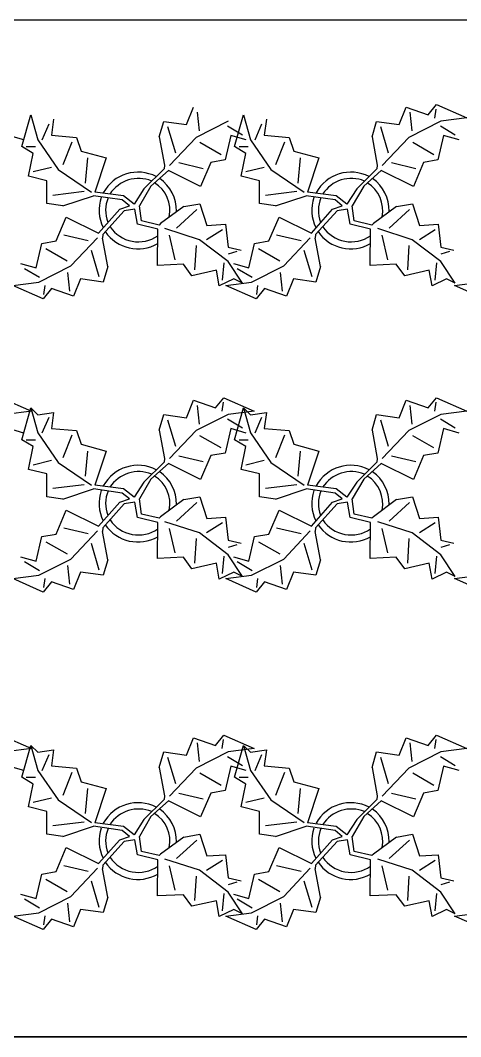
# Model space of a CAD drawing. Header units: inches. Extents: x 8624 to 20537, y 780 to 7738.
# Drawn here: x 9763.1 to 9831.5, y 7155.8 to 7313.6 of the extents above; entities that cross this region are included whole.
import ezdxf

# ---------------------------------------------------------------- set-up
doc = ezdxf.new("R2010")
doc.units = ezdxf.units.IN
doc.header["$MEASUREMENT"] = 0

msp = doc.modelspace()

# ---------------------------------------------------------------- linework, layer by layer
for p, q in [((10573.53, 7313.57), (9162.9, 7313.57)), ((10573.53, 7155.82), (9175.53, 7155.82))]:
    msp.add_line(p, q)
at = {"color": 114, "linetype": 'Continuous'}
for p, q in [((9826.4, 7298.9), (9827.69, 7300.5)), ((9827.69, 7300.5), (9832.4, 7298.41)), ((9763.36, 7293.97), (9764.78, 7298.92)), ((9764.78, 7298.92), (9765.84, 7295.03)), ((9788.9, 7297.39), (9789.99, 7300.09)), ((9790.59, 7299.29), (9790.9, 7296.39)), ((9796.36, 7293.97), (9797.78, 7298.92)), ((9797.78, 7298.92), (9798.84, 7295.03)), ((9821.9, 7297.39), (9822.99, 7300.09)), ((9822.99, 7300.09), (9826.4, 7298.9)), ((9823.59, 7299.29), (9823.9, 7296.39)), ((9827.59, 7299.8), (9827.4, 7298.4)), ((9766.55, 7295.03), (9767.61, 7297.5)), ((9768.31, 7298.21), (9767.96, 7295.73)), ((9784.7, 7295.48), (9785.4, 7297.88)), ((9785.4, 7297.88), (9788.9, 7297.39)), ((9795.4, 7297.9), (9790.4, 7295.39)), ((9799.55, 7295.03), (9800.61, 7297.5)), ((9801.31, 7298.21), (9800.96, 7295.73)), ((9817.7, 7295.48), (9818.4, 7297.88)), ((9818.4, 7297.88), (9821.9, 7297.39)), ((9828.4, 7297.9), (9823.4, 7295.39)), ((9832.4, 7298.41), (9828.4, 7297.9)), ((9763.7, 7295.01), (9761.3, 7295.7)), ((9767.96, 7295.73), (9771.85, 7295.38)), ((9786, 7297.08), (9787.21, 7292.98)), ((9795.8, 7295.7), (9794.91, 7291.9)), ((9795.3, 7297.2), (9797.6, 7295.81)), ((9798.2, 7295.01), (9795.8, 7295.7)), ((9800.96, 7295.73), (9804.85, 7295.38)), ((9819, 7297.08), (9820.21, 7292.98)), ((9828.8, 7295.7), (9827.91, 7291.9)), ((9828.3, 7297.2), (9830.6, 7295.81)), ((9831.2, 7295.01), (9828.8, 7295.7)), ((9765.84, 7295.03), (9769.02, 7290.43)), ((9771.14, 7294.67), (9769.73, 7291.14)), ((9771.85, 7295.38), (9772.56, 7293.26)), ((9784.7, 7295.48), (9785.51, 7291.08)), ((9790.4, 7295.39), (9786.29, 7291.05)), ((9794.31, 7292.7), (9791.01, 7294.59)), ((9798.84, 7295.03), (9802.02, 7290.43)), ((9804.14, 7294.67), (9802.73, 7291.14)), ((9804.85, 7295.38), (9805.56, 7293.26)), ((9817.7, 7295.48), (9818.51, 7291.08)), ((9823.4, 7295.39), (9819.29, 7291.05)), ((9827.31, 7292.7), (9824.01, 7294.59)), ((9765.13, 7292.91), (9763.36, 7293.97)), ((9764.07, 7293.97), (9765.49, 7293.97)), ((9764.42, 7289.37), (9765.13, 7292.91)), ((9772.56, 7293.26), (9776.45, 7292.2)), ((9798.13, 7292.91), (9796.36, 7293.97)), ((9797.07, 7293.97), (9798.49, 7293.97)), ((9797.42, 7289.37), (9798.13, 7292.91)), ((9805.56, 7293.26), (9809.45, 7292.2)), ((9773.26, 7288.31), (9773.62, 7292.2)), ((9776.45, 7292.2), (9774.68, 7286.9)), ((9785.51, 7291.08), (9785.45, 7290.51)), ((9787.71, 7291.49), (9791.51, 7290.59)), ((9792.71, 7291.5), (9791.12, 7287.79)), ((9794.91, 7291.9), (9792.71, 7291.5)), ((9806.26, 7288.31), (9806.62, 7292.2)), ((9809.45, 7292.2), (9807.68, 7286.9)), ((9818.51, 7291.08), (9818.45, 7290.51)), ((9820.71, 7291.49), (9824.51, 7290.59)), ((9825.71, 7291.5), (9824.12, 7287.79)), ((9827.91, 7291.9), (9825.71, 7291.5)), ((9765.13, 7290.08), (9767.96, 7290.79)), ((9769.02, 7290.43), (9774.17, 7286.91)), ((9785.45, 7290.51), (9782.33, 7287.39)), ((9783.41, 7287.85), (9786.12, 7290.28)), ((9791.12, 7287.79), (9786.12, 7290.28)), ((9798.13, 7290.08), (9800.96, 7290.79)), ((9802.02, 7290.43), (9807.17, 7286.91)), ((9818.45, 7290.51), (9815.33, 7287.39)), ((9816.41, 7287.85), (9819.12, 7290.28)), ((9824.12, 7287.79), (9819.12, 7290.28)), ((9767.25, 7288.66), (9764.42, 7289.37)), ((9767.25, 7285.13), (9767.25, 7288.66)), ((9783.41, 7287.85), (9781.61, 7284.79)), ((9800.25, 7288.66), (9797.42, 7289.37)), ((9800.25, 7285.13), (9800.25, 7288.66)), ((9816.41, 7287.85), (9814.61, 7284.79)), ((9773.03, 7286.98), (9768.19, 7286.4)), ((9769.73, 7284.77), (9774.49, 7286.35)), ((9778.97, 7285.7), (9774.49, 7286.35)), ((9779.14, 7286.33), (9774.68, 7286.9)), ((9780.8, 7285.05), (9779.14, 7286.33)), ((9782.33, 7287.39), (9780.8, 7285.05)), ((9806.03, 7286.98), (9801.19, 7286.4)), ((9802.73, 7284.77), (9807.49, 7286.35)), ((9811.97, 7285.7), (9807.49, 7286.35)), ((9812.14, 7286.33), (9807.68, 7286.9)), ((9813.8, 7285.05), (9812.14, 7286.33)), ((9815.33, 7287.39), (9813.8, 7285.05)), ((9769.73, 7284.77), (9767.25, 7285.13)), ((9778.56, 7284.26), (9780.09, 7284.79)), ((9780.09, 7284.79), (9778.97, 7285.7)), ((9781.92, 7282.44), (9781.61, 7284.79)), ((9788.51, 7284.68), (9784.91, 7282.02)), ((9788.51, 7284.68), (9790.97, 7285.1)), ((9790.97, 7285.1), (9792.07, 7281.74)), ((9802.73, 7284.77), (9800.25, 7285.13)), ((9811.56, 7284.26), (9813.09, 7284.79)), ((9813.09, 7284.79), (9811.97, 7285.7)), ((9814.92, 7282.44), (9814.61, 7284.79)), ((9821.51, 7284.68), (9817.91, 7282.02)), ((9821.51, 7284.68), (9823.97, 7285.1)), ((9823.97, 7285.1), (9825.07, 7281.74)), ((9775.29, 7280.55), (9778.56, 7284.26)), ((9779.27, 7284), (9775.95, 7280.32)), ((9780.9, 7284.26), (9779.27, 7284)), ((9781.31, 7281.92), (9780.9, 7284.26)), ((9790.52, 7284.21), (9787.37, 7281.33)), ((9808.29, 7280.55), (9811.56, 7284.26)), ((9812.27, 7284), (9808.95, 7280.32)), ((9813.9, 7284.26), (9812.27, 7284)), ((9814.31, 7281.92), (9813.9, 7284.26)), ((9823.52, 7284.21), (9820.37, 7281.33)), ((9768.69, 7279.33), (9770.28, 7283.04)), ((9770.28, 7283.04), (9775.29, 7280.55)), ((9784.46, 7281.13), (9781.31, 7281.92)), ((9781.92, 7282.44), (9781.92, 7282.44)), ((9784.69, 7281.8), (9781.92, 7282.44)), ((9784.91, 7282.02), (9784.69, 7281.8)), ((9792.07, 7281.74), (9794.98, 7281.94)), ((9794.98, 7281.94), (9795.4, 7278.36)), ((9801.69, 7279.33), (9803.28, 7283.04)), ((9803.28, 7283.04), (9808.29, 7280.55)), ((9817.46, 7281.13), (9814.31, 7281.92)), ((9814.92, 7282.44), (9814.92, 7282.44)), ((9817.69, 7281.8), (9814.92, 7282.44)), ((9817.91, 7282.02), (9817.69, 7281.8)), ((9825.07, 7281.74), (9827.98, 7281.94)), ((9827.98, 7281.94), (9828.4, 7278.36)), ((9773.69, 7279.35), (9769.89, 7280.24)), ((9775.95, 7280.32), (9775.89, 7279.75)), ((9784.42, 7275.54), (9784.46, 7281.13)), ((9790.93, 7279.51), (9785.58, 7281.24)), ((9786.24, 7280.22), (9787.11, 7276.41)), ((9794.52, 7281.05), (9792.05, 7279.51)), ((9806.69, 7279.35), (9802.89, 7280.24)), ((9808.95, 7280.32), (9808.89, 7279.75)), ((9817.42, 7275.54), (9817.46, 7281.13)), ((9823.93, 7279.51), (9818.58, 7281.24)), ((9819.24, 7280.22), (9820.11, 7276.41)), ((9827.52, 7281.05), (9825.05, 7279.51)), ((9765.6, 7275.13), (9766.49, 7278.93)), ((9766.49, 7278.93), (9768.69, 7279.33)), ((9771, 7275.44), (9775.1, 7279.83)), ((9776.7, 7275.35), (9775.89, 7279.75)), ((9790.23, 7274.82), (9790.48, 7278.62)), ((9795.38, 7276.13), (9790.93, 7279.51)), ((9795.4, 7278.36), (9797.4, 7277.9)), ((9798.6, 7275.13), (9799.49, 7278.93)), ((9799.49, 7278.93), (9801.69, 7279.33)), ((9804, 7275.44), (9808.1, 7279.83)), ((9809.7, 7275.35), (9808.89, 7279.75)), ((9823.23, 7274.82), (9823.48, 7278.62)), ((9828.38, 7276.13), (9823.93, 7279.51)), ((9828.4, 7278.36), (9830.4, 7277.9)), ((9767.09, 7278.13), (9770.4, 7276.24)), ((9775.4, 7273.75), (9774.19, 7277.85)), ((9796.73, 7277.68), (9795.39, 7277.25)), ((9800.09, 7278.13), (9803.4, 7276.24)), ((9808.4, 7273.75), (9807.19, 7277.85)), ((9829.73, 7277.68), (9828.39, 7277.25)), ((9763.2, 7275.82), (9765.6, 7275.13)), ((9766, 7272.93), (9771, 7275.44)), ((9776.7, 7275.35), (9776, 7272.95)), ((9788.44, 7275.73), (9784.42, 7275.54)), ((9789.77, 7273.93), (9788.44, 7275.73)), ((9794.71, 7275.91), (9794.46, 7273.23)), ((9797.59, 7272.76), (9795.38, 7276.13)), ((9796.2, 7275.82), (9798.6, 7275.13)), ((9799, 7272.93), (9804, 7275.44)), ((9809.7, 7275.35), (9809, 7272.95)), ((9821.44, 7275.73), (9817.42, 7275.54)), ((9822.77, 7273.93), (9821.44, 7275.73)), ((9827.71, 7275.91), (9827.46, 7273.23)), ((9830.59, 7272.76), (9828.38, 7276.13)), ((9766.1, 7273.63), (9763.8, 7275.02)), ((9770.81, 7271.54), (9770.5, 7274.44)), ((9793.58, 7274.8), (9789.77, 7273.93)), ((9794.01, 7272.34), (9793.58, 7274.8)), ((9799.1, 7273.63), (9796.8, 7275.02)), ((9803.81, 7271.54), (9803.5, 7274.44)), ((9826.58, 7274.8), (9822.77, 7273.93)), ((9827.01, 7272.34), (9826.58, 7274.8)), ((9762, 7272.42), (9766, 7272.93)), ((9766.71, 7270.33), (9762, 7272.42)), ((9766.81, 7271.03), (9767, 7272.43)), ((9772.5, 7273.44), (9771.41, 7270.74)), ((9776, 7272.95), (9772.5, 7273.44)), ((9796.25, 7273.44), (9794.01, 7272.34)), ((9795, 7272.42), (9799, 7272.93)), ((9799.71, 7270.33), (9795, 7272.42)), ((9797.59, 7272.76), (9796.25, 7273.44)), ((9799.81, 7271.03), (9800, 7272.43)), ((9805.5, 7273.44), (9804.41, 7270.74)), ((9809, 7272.95), (9805.5, 7273.44)), ((9829.25, 7273.44), (9827.01, 7272.34)), ((9830.59, 7272.76), (9829.25, 7273.44)), ((9830.5, 7272.42), (9834.5, 7272.93)), ((9835.21, 7270.33), (9830.5, 7272.42)), ((9768, 7271.93), (9766.71, 7270.33)), ((9771.41, 7270.74), (9768, 7271.93)), ((9801, 7271.93), (9799.71, 7270.33)), ((9804.41, 7270.74), (9801, 7271.93)), ((9760.19, 7255), (9764.9, 7252.91)), ((9793.4, 7253.4), (9794.69, 7255)), ((9794.69, 7255), (9799.4, 7252.91)), ((9826.4, 7253.4), (9827.69, 7255)), ((9827.69, 7255), (9832.4, 7252.91)), ((9763.36, 7248.47), (9764.78, 7253.42)), ((9764.78, 7253.42), (9765.84, 7249.53)), ((9764.78, 7253.42), (9765.84, 7252.36)), ((9788.9, 7251.89), (9789.99, 7254.59)), ((9789.99, 7254.59), (9793.4, 7253.4)), ((9790.59, 7253.79), (9790.9, 7250.89)), ((9794.59, 7254.3), (9794.4, 7252.9)), ((9796.36, 7248.47), (9797.78, 7253.42)), ((9797.78, 7253.42), (9798.84, 7249.53)), ((9797.78, 7253.42), (9798.84, 7252.36)), ((9821.9, 7251.89), (9822.99, 7254.59)), ((9822.99, 7254.59), (9826.4, 7253.4)), ((9823.59, 7253.79), (9823.9, 7250.89)), ((9827.59, 7254.3), (9827.4, 7252.9)), ((9764.9, 7252.91), (9760.9, 7252.4)), ((9765.84, 7252.36), (9768.31, 7252.71)), ((9766.55, 7249.53), (9767.61, 7252)), ((9768.31, 7252.71), (9767.96, 7250.23)), ((9784.7, 7249.98), (9785.4, 7252.38)), ((9785.4, 7252.38), (9788.9, 7251.89)), ((9786, 7251.58), (9787.21, 7247.48)), ((9795.4, 7252.4), (9790.4, 7249.89)), ((9795.3, 7251.7), (9797.6, 7250.31)), ((9799.4, 7252.91), (9795.4, 7252.4)), ((9798.84, 7252.36), (9801.31, 7252.71)), ((9799.55, 7249.53), (9800.61, 7252)), ((9801.31, 7252.71), (9800.96, 7250.23)), ((9817.7, 7249.98), (9818.4, 7252.38)), ((9818.4, 7252.38), (9821.9, 7251.89)), ((9819, 7251.58), (9820.21, 7247.48)), ((9828.4, 7252.4), (9823.4, 7249.89)), ((9828.3, 7251.7), (9830.6, 7250.31)), ((9832.4, 7252.91), (9828.4, 7252.4)), ((9763.7, 7249.51), (9761.3, 7250.2)), ((9767.96, 7250.23), (9771.85, 7249.88)), ((9784.7, 7249.98), (9785.51, 7245.58)), ((9795.8, 7250.2), (9794.91, 7246.4)), ((9798.2, 7249.51), (9795.8, 7250.2)), ((9800.96, 7250.23), (9804.85, 7249.88)), ((9817.7, 7249.98), (9818.51, 7245.58)), ((9828.8, 7250.2), (9827.91, 7246.4)), ((9831.2, 7249.51), (9828.8, 7250.2)), ((9765.13, 7247.41), (9763.36, 7248.47)), ((9764.07, 7248.47), (9765.49, 7248.47)), ((9765.84, 7249.53), (9769.02, 7244.93)), ((9771.14, 7249.17), (9769.73, 7245.64)), ((9771.85, 7249.88), (9772.56, 7247.76)), ((9790.4, 7249.89), (9786.29, 7245.55)), ((9794.31, 7247.2), (9791.01, 7249.09)), ((9798.13, 7247.41), (9796.36, 7248.47)), ((9797.07, 7248.47), (9798.49, 7248.47)), ((9798.84, 7249.53), (9802.02, 7244.93)), ((9804.14, 7249.17), (9802.73, 7245.64)), ((9804.85, 7249.88), (9805.56, 7247.76)), ((9823.4, 7249.89), (9819.29, 7245.55)), ((9827.31, 7247.2), (9824.01, 7249.09)), ((9764.42, 7243.87), (9765.13, 7247.41)), ((9772.56, 7247.76), (9776.45, 7246.7)), ((9797.42, 7243.87), (9798.13, 7247.41)), ((9805.56, 7247.76), (9809.45, 7246.7)), ((9765.13, 7244.58), (9767.96, 7245.29)), ((9773.26, 7242.81), (9773.62, 7246.7)), ((9776.45, 7246.7), (9774.68, 7241.4)), ((9785.51, 7245.58), (9785.45, 7245.01)), ((9787.71, 7245.99), (9791.51, 7245.09)), ((9792.71, 7246), (9791.12, 7242.29)), ((9794.91, 7246.4), (9792.71, 7246)), ((9798.13, 7244.58), (9800.96, 7245.29)), ((9806.26, 7242.81), (9806.62, 7246.7)), ((9809.45, 7246.7), (9807.68, 7241.4)), ((9818.51, 7245.58), (9818.45, 7245.01)), ((9820.71, 7245.99), (9824.51, 7245.09)), ((9825.71, 7246), (9824.12, 7242.29)), ((9827.91, 7246.4), (9825.71, 7246)), ((9767.25, 7243.16), (9764.42, 7243.87)), ((9769.02, 7244.93), (9774.17, 7241.41)), ((9785.45, 7245.01), (9782.33, 7241.89)), ((9783.41, 7242.35), (9786.12, 7244.78)), ((9791.12, 7242.29), (9786.12, 7244.78)), ((9800.25, 7243.16), (9797.42, 7243.87)), ((9802.02, 7244.93), (9807.17, 7241.41)), ((9818.45, 7245.01), (9815.33, 7241.89)), ((9816.41, 7242.35), (9819.12, 7244.78)), ((9824.12, 7242.29), (9819.12, 7244.78)), ((9767.25, 7239.63), (9767.25, 7243.16)), ((9783.41, 7242.35), (9781.61, 7239.29)), ((9800.25, 7239.63), (9800.25, 7243.16)), ((9816.41, 7242.35), (9814.61, 7239.29)), ((9773.03, 7241.48), (9768.19, 7240.9)), ((9769.73, 7239.27), (9774.49, 7240.85)), ((9778.97, 7240.2), (9774.49, 7240.85)), ((9779.14, 7240.83), (9774.68, 7241.4)), ((9780.8, 7239.55), (9779.14, 7240.83)), ((9782.33, 7241.89), (9780.8, 7239.55)), ((9806.03, 7241.48), (9801.19, 7240.9)), ((9802.73, 7239.27), (9807.49, 7240.85)), ((9811.97, 7240.2), (9807.49, 7240.85)), ((9812.14, 7240.83), (9807.68, 7241.4)), ((9813.8, 7239.55), (9812.14, 7240.83)), ((9815.33, 7241.89), (9813.8, 7239.55)), ((9769.73, 7239.27), (9767.25, 7239.63)), ((9778.56, 7238.76), (9780.09, 7239.29)), ((9780.09, 7239.29), (9778.97, 7240.2)), ((9781.92, 7236.94), (9781.61, 7239.29)), ((9788.51, 7239.18), (9784.91, 7236.52)), ((9788.51, 7239.18), (9790.97, 7239.6)), ((9790.97, 7239.6), (9792.07, 7236.24)), ((9802.73, 7239.27), (9800.25, 7239.63)), ((9811.56, 7238.76), (9813.09, 7239.29)), ((9813.09, 7239.29), (9811.97, 7240.2)), ((9814.92, 7236.94), (9814.61, 7239.29)), ((9821.51, 7239.18), (9817.91, 7236.52)), ((9821.51, 7239.18), (9823.97, 7239.6)), ((9823.97, 7239.6), (9825.07, 7236.24)), ((9768.69, 7233.83), (9770.28, 7237.54)), ((9770.28, 7237.54), (9775.29, 7235.05)), ((9775.29, 7235.05), (9778.56, 7238.76)), ((9779.27, 7238.5), (9775.95, 7234.82)), ((9780.9, 7238.76), (9779.27, 7238.5)), ((9781.31, 7236.42), (9780.9, 7238.76)), ((9790.52, 7238.71), (9787.37, 7235.83)), ((9801.69, 7233.83), (9803.28, 7237.54)), ((9803.28, 7237.54), (9808.29, 7235.05)), ((9808.29, 7235.05), (9811.56, 7238.76)), ((9812.27, 7238.5), (9808.95, 7234.82)), ((9813.9, 7238.76), (9812.27, 7238.5)), ((9814.31, 7236.42), (9813.9, 7238.76)), ((9823.52, 7238.71), (9820.37, 7235.83)), ((9784.46, 7235.63), (9781.31, 7236.42)), ((9781.92, 7236.94), (9781.92, 7236.94)), ((9784.69, 7236.3), (9781.92, 7236.94)), ((9784.91, 7236.52), (9784.69, 7236.3)), ((9790.93, 7234.01), (9785.58, 7235.74)), ((9792.07, 7236.24), (9794.98, 7236.44)), ((9794.98, 7236.44), (9795.4, 7232.86)), ((9817.46, 7235.63), (9814.31, 7236.42)), ((9814.92, 7236.94), (9814.92, 7236.94)), ((9817.69, 7236.3), (9814.92, 7236.94)), ((9817.91, 7236.52), (9817.69, 7236.3)), ((9823.93, 7234.01), (9818.58, 7235.74)), ((9825.07, 7236.24), (9827.98, 7236.44)), ((9827.98, 7236.44), (9828.4, 7232.86)), ((9773.69, 7233.85), (9769.89, 7234.74)), ((9771, 7229.94), (9775.1, 7234.33)), ((9775.95, 7234.82), (9775.89, 7234.25)), ((9776.7, 7229.85), (9775.89, 7234.25)), ((9784.42, 7230.04), (9784.46, 7235.63)), ((9786.24, 7234.72), (9787.11, 7230.91)), ((9794.52, 7235.55), (9792.05, 7234.01)), ((9806.69, 7233.85), (9802.89, 7234.74)), ((9804, 7229.94), (9808.1, 7234.33)), ((9808.95, 7234.82), (9808.89, 7234.25)), ((9809.7, 7229.85), (9808.89, 7234.25)), ((9817.42, 7230.04), (9817.46, 7235.63)), ((9819.24, 7234.72), (9820.11, 7230.91)), ((9827.52, 7235.55), (9825.05, 7234.01)), ((9765.6, 7229.63), (9766.49, 7233.43)), ((9766.49, 7233.43), (9768.69, 7233.83)), ((9767.09, 7232.63), (9770.4, 7230.74)), ((9790.23, 7229.32), (9790.48, 7233.12)), ((9795.38, 7230.63), (9790.93, 7234.01)), ((9795.4, 7232.86), (9797.4, 7232.4)), ((9798.6, 7229.63), (9799.49, 7233.43)), ((9799.49, 7233.43), (9801.69, 7233.83)), ((9800.09, 7232.63), (9803.4, 7230.74)), ((9823.23, 7229.32), (9823.48, 7233.12)), ((9828.38, 7230.63), (9823.93, 7234.01)), ((9828.4, 7232.86), (9830.4, 7232.4)), ((9775.4, 7228.25), (9774.19, 7232.35)), ((9796.73, 7232.18), (9795.39, 7231.75)), ((9808.4, 7228.25), (9807.19, 7232.35)), ((9829.73, 7232.18), (9828.39, 7231.75)), ((9763.2, 7230.32), (9765.6, 7229.63)), ((9766.1, 7228.13), (9763.8, 7229.52)), ((9766, 7227.43), (9771, 7229.94)), ((9776.7, 7229.85), (9776, 7227.45)), ((9788.44, 7230.23), (9784.42, 7230.04)), ((9789.77, 7228.43), (9788.44, 7230.23)), ((9794.71, 7230.41), (9794.46, 7227.73)), ((9797.59, 7227.26), (9795.38, 7230.63)), ((9796.2, 7230.32), (9798.6, 7229.63)), ((9799.1, 7228.13), (9796.8, 7229.52)), ((9799, 7227.43), (9804, 7229.94)), ((9809.7, 7229.85), (9809, 7227.45)), ((9821.44, 7230.23), (9817.42, 7230.04)), ((9822.77, 7228.43), (9821.44, 7230.23)), ((9827.71, 7230.41), (9827.46, 7227.73)), ((9830.59, 7227.26), (9828.38, 7230.63)), ((9770.81, 7226.04), (9770.5, 7228.94)), ((9772.5, 7227.94), (9771.41, 7225.24)), ((9776, 7227.45), (9772.5, 7227.94)), ((9793.58, 7229.3), (9789.77, 7228.43)), ((9794.01, 7226.84), (9793.58, 7229.3)), ((9796.25, 7227.94), (9794.01, 7226.84)), ((9797.59, 7227.26), (9796.25, 7227.94)), ((9803.81, 7226.04), (9803.5, 7228.94)), ((9805.5, 7227.94), (9804.41, 7225.24)), ((9809, 7227.45), (9805.5, 7227.94)), ((9826.58, 7229.3), (9822.77, 7228.43)), ((9827.01, 7226.84), (9826.58, 7229.3)), ((9829.25, 7227.94), (9827.01, 7226.84)), ((9830.59, 7227.26), (9829.25, 7227.94)), ((9762, 7226.92), (9766, 7227.43)), ((9766.71, 7224.83), (9762, 7226.92)), ((9768, 7226.43), (9766.71, 7224.83)), ((9766.81, 7225.53), (9767, 7226.93)), ((9771.41, 7225.24), (9768, 7226.43)), ((9795, 7226.92), (9799, 7227.43)), ((9799.71, 7224.83), (9795, 7226.92)), ((9801, 7226.43), (9799.71, 7224.83)), ((9799.81, 7225.53), (9800, 7226.93)), ((9804.41, 7225.24), (9801, 7226.43)), ((9830.5, 7226.92), (9834.5, 7227.43)), ((9835.21, 7224.83), (9830.5, 7226.92)), ((9760.19, 7202.63), (9764.9, 7200.54)), ((9793.4, 7201.02), (9794.69, 7202.63)), ((9794.69, 7202.63), (9799.4, 7200.54)), ((9826.4, 7201.02), (9827.69, 7202.63)), ((9827.69, 7202.63), (9832.4, 7200.54)), ((9763.36, 7196.09), (9764.78, 7201.04)), ((9764.78, 7201.04), (9765.84, 7197.15)), ((9764.78, 7201.04), (9765.84, 7199.98)), ((9788.9, 7199.51), (9789.99, 7202.22)), ((9789.99, 7202.22), (9793.4, 7201.02)), ((9790.59, 7201.42), (9790.9, 7198.52)), ((9794.59, 7201.93), (9794.4, 7200.53)), ((9796.36, 7196.09), (9797.78, 7201.04)), ((9797.78, 7201.04), (9798.84, 7197.15)), ((9797.78, 7201.04), (9798.84, 7199.98)), ((9821.9, 7199.51), (9822.99, 7202.22)), ((9822.99, 7202.22), (9826.4, 7201.02)), ((9823.59, 7201.42), (9823.9, 7198.52)), ((9827.59, 7201.93), (9827.4, 7200.53)), ((9764.9, 7200.54), (9760.9, 7200.03)), ((9765.84, 7199.98), (9768.31, 7200.34)), ((9766.55, 7197.15), (9767.61, 7199.63)), ((9768.31, 7200.34), (9767.96, 7197.86)), ((9784.7, 7197.6), (9785.4, 7200.01)), ((9785.4, 7200.01), (9788.9, 7199.51)), ((9795.4, 7200.03), (9790.4, 7197.52)), ((9799.4, 7200.54), (9795.4, 7200.03)), ((9798.84, 7199.98), (9801.31, 7200.34)), ((9799.55, 7197.15), (9800.61, 7199.63)), ((9801.31, 7200.34), (9800.96, 7197.86)), ((9817.7, 7197.6), (9818.4, 7200.01)), ((9818.4, 7200.01), (9821.9, 7199.51)), ((9828.4, 7200.03), (9823.4, 7197.52)), ((9832.4, 7200.54), (9828.4, 7200.03)), ((9786, 7199.21), (9787.21, 7195.11)), ((9795.3, 7199.33), (9797.6, 7197.93)), ((9819, 7199.21), (9820.21, 7195.11)), ((9828.3, 7199.33), (9830.6, 7197.93)), ((9763.7, 7197.13), (9761.3, 7197.83)), ((9765.84, 7197.15), (9769.02, 7192.56)), ((9767.96, 7197.86), (9771.85, 7197.51)), ((9771.14, 7196.8), (9769.73, 7193.26)), ((9771.85, 7197.51), (9772.56, 7195.39)), ((9784.7, 7197.6), (9785.51, 7193.21)), ((9790.4, 7197.52), (9786.29, 7193.17)), ((9794.31, 7194.83), (9791.01, 7196.72)), ((9795.8, 7197.83), (9794.91, 7194.03)), ((9798.2, 7197.13), (9795.8, 7197.83)), ((9798.84, 7197.15), (9802.02, 7192.56)), ((9800.96, 7197.86), (9804.85, 7197.51)), ((9804.14, 7196.8), (9802.73, 7193.26)), ((9804.85, 7197.51), (9805.56, 7195.39)), ((9817.7, 7197.6), (9818.51, 7193.21)), ((9823.4, 7197.52), (9819.29, 7193.17)), ((9827.31, 7194.83), (9824.01, 7196.72)), ((9828.8, 7197.83), (9827.91, 7194.03)), ((9831.2, 7197.13), (9828.8, 7197.83)), ((9765.13, 7195.03), (9763.36, 7196.09)), ((9764.07, 7196.09), (9765.49, 7196.09)), ((9764.42, 7191.5), (9765.13, 7195.03)), ((9772.56, 7195.39), (9776.45, 7194.33)), ((9798.13, 7195.03), (9796.36, 7196.09)), ((9797.07, 7196.09), (9798.49, 7196.09)), ((9797.42, 7191.5), (9798.13, 7195.03)), ((9805.56, 7195.39), (9809.45, 7194.33)), ((9773.26, 7190.44), (9773.62, 7194.33)), ((9776.45, 7194.33), (9774.68, 7189.02)), ((9785.51, 7193.21), (9785.45, 7192.64)), ((9787.71, 7193.61), (9791.51, 7192.72)), ((9792.71, 7193.62), (9791.12, 7189.92)), ((9794.91, 7194.03), (9792.71, 7193.62)), ((9806.26, 7190.44), (9806.62, 7194.33)), ((9809.45, 7194.33), (9807.68, 7189.02)), ((9818.51, 7193.21), (9818.45, 7192.64)), ((9820.71, 7193.61), (9824.51, 7192.72)), ((9825.71, 7193.62), (9824.12, 7189.92)), ((9827.91, 7194.03), (9825.71, 7193.62)), ((9765.13, 7192.2), (9767.96, 7192.91)), ((9769.02, 7192.56), (9774.17, 7189.04)), ((9785.45, 7192.64), (9782.33, 7189.52)), ((9783.41, 7189.97), (9786.12, 7192.41)), ((9791.12, 7189.92), (9786.12, 7192.41)), ((9798.13, 7192.2), (9800.96, 7192.91)), ((9802.02, 7192.56), (9807.17, 7189.04)), ((9818.45, 7192.64), (9815.33, 7189.52)), ((9816.41, 7189.97), (9819.12, 7192.41)), ((9824.12, 7189.92), (9819.12, 7192.41)), ((9767.25, 7190.79), (9764.42, 7191.5)), ((9767.25, 7187.25), (9767.25, 7190.79)), ((9800.25, 7190.79), (9797.42, 7191.5)), ((9800.25, 7187.25), (9800.25, 7190.79)), ((9773.03, 7189.1), (9768.19, 7188.53)), ((9769.73, 7186.9), (9774.49, 7188.48)), ((9778.97, 7187.83), (9774.49, 7188.48)), ((9779.14, 7188.45), (9774.68, 7189.02)), ((9780.8, 7187.17), (9779.14, 7188.45)), ((9782.33, 7189.52), (9780.8, 7187.17)), ((9783.41, 7189.97), (9781.61, 7186.91)), ((9806.03, 7189.1), (9801.19, 7188.53)), ((9802.73, 7186.9), (9807.49, 7188.48)), ((9811.97, 7187.83), (9807.49, 7188.48)), ((9812.14, 7188.45), (9807.68, 7189.02)), ((9813.8, 7187.17), (9812.14, 7188.45)), ((9815.33, 7189.52), (9813.8, 7187.17)), ((9816.41, 7189.97), (9814.61, 7186.91)), ((9769.73, 7186.9), (9767.25, 7187.25)), ((9778.56, 7186.39), (9780.09, 7186.91)), ((9780.09, 7186.91), (9778.97, 7187.83)), ((9781.92, 7184.56), (9781.61, 7186.91)), ((9788.51, 7186.8), (9790.97, 7187.23)), ((9790.97, 7187.23), (9792.07, 7183.87)), ((9802.73, 7186.9), (9800.25, 7187.25)), ((9811.56, 7186.39), (9813.09, 7186.91)), ((9813.09, 7186.91), (9811.97, 7187.83)), ((9814.92, 7184.56), (9814.61, 7186.91)), ((9821.51, 7186.8), (9823.97, 7187.23)), ((9823.97, 7187.23), (9825.07, 7183.87)), ((9775.29, 7182.68), (9778.56, 7186.39)), ((9779.27, 7186.13), (9775.95, 7182.44)), ((9780.9, 7186.39), (9779.27, 7186.13)), ((9781.31, 7184.04), (9780.9, 7186.39)), ((9788.51, 7186.8), (9784.91, 7184.15)), ((9790.52, 7186.34), (9787.37, 7183.46)), ((9808.29, 7182.68), (9811.56, 7186.39)), ((9812.27, 7186.13), (9808.95, 7182.44)), ((9813.9, 7186.39), (9812.27, 7186.13)), ((9814.31, 7184.04), (9813.9, 7186.39)), ((9821.51, 7186.8), (9817.91, 7184.15)), ((9823.52, 7186.34), (9820.37, 7183.46)), ((9768.69, 7181.46), (9770.28, 7185.16)), ((9770.28, 7185.16), (9775.29, 7182.68)), ((9784.46, 7183.26), (9781.31, 7184.04)), ((9781.92, 7184.56), (9781.92, 7184.56)), ((9784.69, 7183.92), (9781.92, 7184.56)), ((9784.91, 7184.15), (9784.69, 7183.92)), ((9792.07, 7183.87), (9794.98, 7184.07)), ((9794.98, 7184.07), (9795.4, 7180.49)), ((9801.69, 7181.46), (9803.28, 7185.16)), ((9803.28, 7185.16), (9808.29, 7182.68)), ((9817.46, 7183.26), (9814.31, 7184.04)), ((9814.92, 7184.56), (9814.92, 7184.56)), ((9817.69, 7183.92), (9814.92, 7184.56)), ((9817.91, 7184.15), (9817.69, 7183.92)), ((9825.07, 7183.87), (9827.98, 7184.07)), ((9827.98, 7184.07), (9828.4, 7180.49)), ((9773.69, 7181.47), (9769.89, 7182.36)), ((9775.95, 7182.44), (9775.89, 7181.88)), ((9784.42, 7177.67), (9784.46, 7183.26)), ((9790.93, 7181.64), (9785.58, 7183.37)), ((9786.24, 7182.35), (9787.11, 7178.54)), ((9794.52, 7183.18), (9792.05, 7181.63)), ((9806.69, 7181.47), (9802.89, 7182.36)), ((9808.95, 7182.44), (9808.89, 7181.88)), ((9817.42, 7177.67), (9817.46, 7183.26)), ((9823.93, 7181.64), (9818.58, 7183.37)), ((9819.24, 7182.35), (9820.11, 7178.54)), ((9827.52, 7183.18), (9825.05, 7181.63)), ((9765.6, 7177.25), (9766.49, 7181.06)), ((9766.49, 7181.06), (9768.69, 7181.46)), ((9771, 7177.57), (9775.1, 7181.96)), ((9776.7, 7177.48), (9775.89, 7181.88)), ((9790.23, 7176.95), (9790.48, 7180.75)), ((9795.38, 7178.25), (9790.93, 7181.64)), ((9798.6, 7177.25), (9799.49, 7181.06)), ((9799.49, 7181.06), (9801.69, 7181.46)), ((9804, 7177.57), (9808.1, 7181.96)), ((9809.7, 7177.48), (9808.89, 7181.88)), ((9823.23, 7176.95), (9823.48, 7180.75)), ((9828.38, 7178.25), (9823.93, 7181.64)), ((9767.09, 7180.26), (9770.4, 7178.36)), ((9775.4, 7175.88), (9774.19, 7179.97)), ((9796.73, 7179.81), (9795.39, 7179.37)), ((9795.4, 7180.49), (9797.4, 7180.03)), ((9800.09, 7180.26), (9803.4, 7178.36)), ((9808.4, 7175.88), (9807.19, 7179.97)), ((9829.73, 7179.81), (9828.39, 7179.37)), ((9828.4, 7180.49), (9830.4, 7180.03)), ((9763.2, 7177.95), (9765.6, 7177.25)), ((9766, 7175.05), (9771, 7177.57)), ((9776.7, 7177.48), (9776, 7175.08)), ((9788.44, 7177.86), (9784.42, 7177.67)), ((9789.77, 7176.06), (9788.44, 7177.86)), ((9794.71, 7178.03), (9794.46, 7175.35)), ((9797.59, 7174.88), (9795.38, 7178.25)), ((9796.2, 7177.95), (9798.6, 7177.25)), ((9799, 7175.05), (9804, 7177.57)), ((9809.7, 7177.48), (9809, 7175.08)), ((9821.44, 7177.86), (9817.42, 7177.67)), ((9822.77, 7176.06), (9821.44, 7177.86)), ((9827.71, 7178.03), (9827.46, 7175.35)), ((9830.59, 7174.88), (9828.38, 7178.25)), ((9766.1, 7175.75), (9763.8, 7177.15)), ((9770.81, 7173.66), (9770.5, 7176.56)), ((9793.58, 7176.93), (9789.77, 7176.06)), ((9794.01, 7174.46), (9793.58, 7176.93)), ((9799.1, 7175.75), (9796.8, 7177.15)), ((9803.81, 7173.66), (9803.5, 7176.56)), ((9826.58, 7176.93), (9822.77, 7176.06)), ((9827.01, 7174.46), (9826.58, 7176.93)), ((9762, 7174.54), (9766, 7175.05)), ((9766.71, 7172.46), (9762, 7174.54)), ((9766.81, 7173.16), (9767, 7174.56)), ((9772.5, 7175.57), (9771.41, 7172.87)), ((9776, 7175.08), (9772.5, 7175.57)), ((9796.25, 7175.56), (9794.01, 7174.46)), ((9795, 7174.54), (9799, 7175.05)), ((9799.71, 7172.46), (9795, 7174.54)), ((9797.59, 7174.88), (9796.25, 7175.56)), ((9799.81, 7173.16), (9800, 7174.56)), ((9805.5, 7175.57), (9804.41, 7172.87)), ((9809, 7175.08), (9805.5, 7175.57)), ((9829.25, 7175.56), (9827.01, 7174.46)), ((9830.59, 7174.88), (9829.25, 7175.56)), ((9830.5, 7174.54), (9834.5, 7175.05)), ((9835.21, 7172.46), (9830.5, 7174.54)), ((9768, 7174.06), (9766.71, 7172.46)), ((9771.41, 7172.87), (9768, 7174.06)), ((9801, 7174.06), (9799.71, 7172.46)), ((9804.41, 7172.87), (9801, 7174.06))]:
    msp.add_line(p, q, dxfattribs=at)
at = {"color": 73}
msp.add_line((9175.53, 7155.82), (9874.53, 7155.82), dxfattribs=at)
at = {"color": 114, "linetype": 'Continuous'}
for centre, radius, start, end in [((9781.41, 7283.85), 6.15, 62.5812, 151.2714), ((9814.41, 7283.85), 6.15, 62.5812, 151.2714), ((9781.5, 7283.74), 5.29, 67.3711, 147.472), ((9781.36, 7284.07), 5, 348.1647, 58.6725), ((9781.36, 7284.07), 6, 358.6147, 55.1169), ((9814.5, 7283.74), 5.29, 67.3711, 147.472), ((9814.36, 7284.07), 5, 348.1647, 58.6725), ((9814.36, 7284.07), 6, 358.6147, 55.1169), ((9781.49, 7284.1), 6.13, 161.2017, 206.0918), ((9781.66, 7284.07), 5.28, 158.4094, 200.0301), ((9814.49, 7284.1), 6.13, 161.2017, 206.0918), ((9814.66, 7284.07), 5.28, 158.4094, 200.0301), ((9781.45, 7284.44), 5.25, 213.8219, 304.9414), ((9814.45, 7284.44), 5.25, 213.8219, 304.9414), ((9781.39, 7284.23), 6.13, 214.3757, 300.1028), ((9814.39, 7284.23), 6.13, 214.3757, 300.1028), ((9781.41, 7238.35), 6.15, 62.5812, 151.2714), ((9814.41, 7238.35), 6.15, 62.5812, 151.2714), ((9781.5, 7238.24), 5.29, 67.3711, 147.472), ((9781.36, 7238.57), 5, 348.1647, 58.6725), ((9781.36, 7238.57), 6, 358.6147, 55.1169), ((9814.5, 7238.24), 5.29, 67.3711, 147.472), ((9814.36, 7238.57), 5, 348.1647, 58.6725), ((9814.36, 7238.57), 6, 358.6147, 55.1169), ((9781.49, 7238.6), 6.13, 161.2017, 206.0918), ((9781.66, 7238.57), 5.28, 158.4094, 200.0301), ((9814.49, 7238.6), 6.13, 161.2017, 206.0918), ((9814.66, 7238.57), 5.28, 158.4094, 200.0301), ((9781.45, 7238.94), 5.25, 213.8219, 304.9414), ((9814.45, 7238.94), 5.25, 213.8219, 304.9414), ((9781.39, 7238.73), 6.13, 214.3757, 300.1028), ((9814.39, 7238.73), 6.13, 214.3757, 300.1028), ((9781.41, 7185.98), 6.15, 62.5812, 151.2714), ((9814.41, 7185.98), 6.15, 62.5812, 151.2714), ((9781.5, 7185.87), 5.29, 67.3711, 147.472), ((9781.36, 7186.19), 5, 348.1647, 58.6725), ((9781.36, 7186.19), 6, 358.6147, 55.1169), ((9814.5, 7185.87), 5.29, 67.3711, 147.472), ((9814.36, 7186.19), 5, 348.1647, 58.6725), ((9814.36, 7186.19), 6, 358.6147, 55.1169), ((9781.49, 7186.22), 6.13, 161.2017, 206.0918), ((9781.66, 7186.19), 5.28, 158.4094, 200.0301), ((9814.49, 7186.22), 6.13, 161.2017, 206.0918), ((9814.66, 7186.19), 5.28, 158.4094, 200.0301), ((9781.39, 7186.36), 6.13, 214.3757, 300.1028), ((9781.45, 7186.57), 5.25, 213.8219, 304.9414), ((9814.39, 7186.36), 6.13, 214.3757, 300.1028), ((9814.45, 7186.57), 5.25, 213.8219, 304.9414)]:
    msp.add_arc(centre, radius, start, end, dxfattribs=at)

doc.saveas('drawing.dxf')
